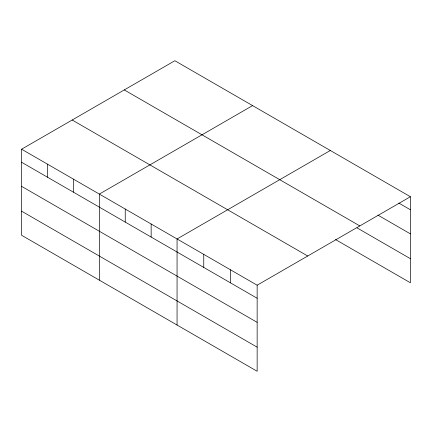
<?xml version="1.0" encoding="UTF-8"?>
<svg xmlns="http://www.w3.org/2000/svg" width="432" height="432" viewBox="0 0 432 432"><rect width="100%" height="100%" fill="white"/><g stroke="black" fill="none" stroke-linecap="round" stroke-linejoin="round"><path stroke-width="0.65" d="M257.148 322.348L257.148 285.201L21.6 149.213L21.6 235.278L257.148 371.272L257.148 322.348L21.6 186.354M335.54 239.566L410.4 282.787L410.4 196.722L174.852 60.728L21.6 149.213M252.585 105.608L99.328 194.087L99.328 280.157M330.313 150.487L177.061 238.966L177.061 325.031M257.148 285.201L410.4 196.722M398.795 203.067L410.4 209.768M377.903 215.104L410.4 233.869M124.281 89.932L359.824 225.92M357.01 227.869L410.4 258.692M72.176 120.015L307.719 256.003M21.6 162.259L257.148 298.253M21.6 211.183L257.148 347.171M230.45 269.789L230.45 282.841M203.753 254.378L203.753 267.424M151.151 224.008L151.151 237.055M125.242 209.05L125.242 222.097M73.418 179.129L73.418 192.181M47.509 164.171L47.509 177.217"/></g></svg>
